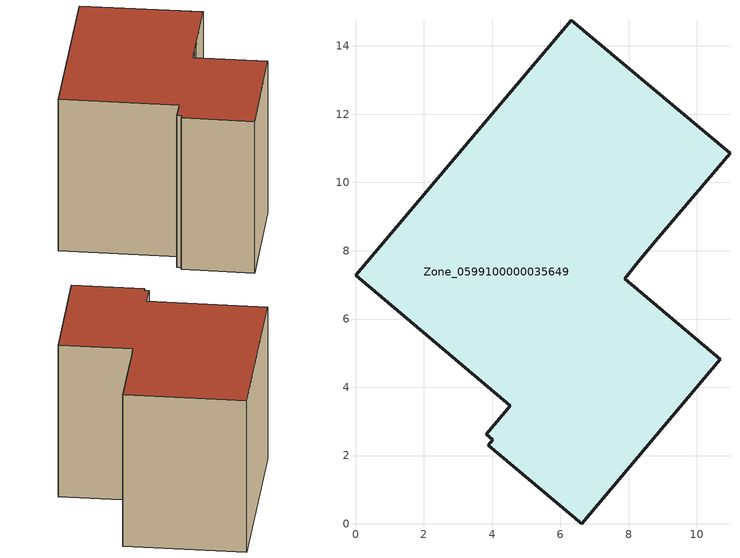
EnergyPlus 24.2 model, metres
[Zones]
Zone_0599100000035649
 floor ground (C_G): 10.68,4.83 6.62,0 3.88,2.31 4.01,2.47 3.83,2.63 4.53,3.46 0,7.28 6.32,14.75 10.97,10.86 8.87,8.38 8.34,7.76 7.89,7.17 z0
 wall outside (C_F): 6.32,14.75 0,7.28 4.53,3.46 3.83,2.63 4.01,2.47 3.88,2.31 6.62,0 10.68,4.83 7.89,7.17 8.34,7.76 8.87,8.38 10.97,10.86 6.32,14.75 z0:8.35
 roof outside (C_R): 8.87,8.38 10.97,10.86 6.32,14.75 0,7.28 4.53,3.46 3.83,2.63 4.01,2.47 3.88,2.31 6.62,0 10.68,4.83 7.89,7.17 8.34,7.76 z8.35
[BUILDING]
Pand.0599100000035649: North Axis=0; Terrain=City; Loads Convergence Tolerance Value=0.04; Temperature Convergence Tolerance Value=0.4; Solar Distribution=FullExterior; Maximum Number of Warmup Days=25; Minimum Number of Warmup Days=1
[Site:Location]
Rotterdam.The.Hague.AP_ZH_NLD Design_Conditions: Latitude=51.96; Longitude=4.45; Time Zone=1; Elevation=-4.5
[SITE:GROUNDTEMPERATURE:BUILDINGSURFACE]
18, 18, 18, 18, 18, 18, 18, 18, 18, 18, 18, 18
[MATERIAL] Thermal Absorptance=0.9; Solar Absorptance=0.7; Visible Absorptance=0.7
Name | Roughness | Thickness | Conductivity | Density | Specific Heat
G.TC.1946-1964 | MediumSmooth | 0.15 | 1 | 540 | 1210
F.TC.1946-1964 | Rough | 0.3 | 0.857143 | 1920 | 840
R.TC.1946-1964 | MediumRough | 0.2 | 0.235294 | 1500 | 1000
[CONSTRUCTION]
C_G: G.TC.1946-1964
C_F: F.TC.1946-1964
C_R: R.TC.1946-1964
[ZONE]
Zone_0599100000035649: Type=1; Multiplier=1; Ceiling Height=Autocalculate; Volume=Autocalculate; Floor Area=autocalculate; Part of Total Floor Area=Yes
[ZONEINFILTRATION:DESIGNFLOWRATE]
Infil_Zone_0599100000035649: Zone or ZoneList or Space or SpaceList=Zone_0599100000035649; Schedule=AlwaysOn; Design Flow Rate Calculation Method=Flow/Area; Flow Rate per Floor Area=0.003; Constant Term Coefficient=1; Temperature Term Coefficient=0; Velocity Term Coefficient=0; Velocity Squared Term Coefficient=0
[HVACTEMPLATE:ZONE:IDEALLOADSAIRSYSTEM]
Zone_0599100000035649: Maximum Heating Supply Air Temperature=50; Minimum Cooling Supply Air Temperature=13; Maximum Heating Supply Air Humidity Ratio=0.0156; Minimum Cooling Supply Air Humidity Ratio=0.0077; Heating Limit=NoLimit; Cooling Limit=NoLimit; Dehumidification Control Type=ConstantSensibleHeatRatio; Cooling Sensible Heat Ratio=0.7; Dehumidification Setpoint=60; Humidification Control Type=None; Humidification Setpoint=30; Outdoor Air Method=None; Outdoor Air Flow Rate per Person=0.00944; Outdoor Air Flow Rate per Zone Floor Area=0; Outdoor Air Flow Rate per Zone=0; Demand Controlled Ventilation Type=None; Outdoor Air Economizer Type=NoEconomizer; Heat Recovery Type=None; Sensible Heat Recovery Effectiveness=0.7; Latent Heat Recovery Effectiveness=0.65
[ZONECONTROL:THERMOSTAT]
ThermostatControl_Zone_0599100000035649: Zone or ZoneList=Zone_0599100000035649; Control Type Schedule=DualSetpointControlType; Control 1=Thermostat_Zone_0599100000035649; Temperature Difference Between Cutout And Setpoint=0
[THERMOSTATSETPOINT:DUALSETPOINT]
Thermostat_Zone_0599100000035649: Heating Setpoint Temperature Schedule=HeatingSetpoint_Zone_0599100000035649; Cooling Setpoint Temperature Schedule=CoolingSetpoint_Zone_0599100000035649
[SCHEDULE:COMPACT]
HeatingSetpoint_Zone_0599100000035649: Through: 12/31, For: AllDays, Until: 24:00, 21
CoolingSetpoint_Zone_0599100000035649: Through: 12/31, For: AllDays, Until: 24:00, 24
DualSetpointControlType: Through: 12/31, For: AllDays, Until: 24:00, 4
AlwaysOn: Through: 12/31, For: AllDays, Until: 24:00, 1
